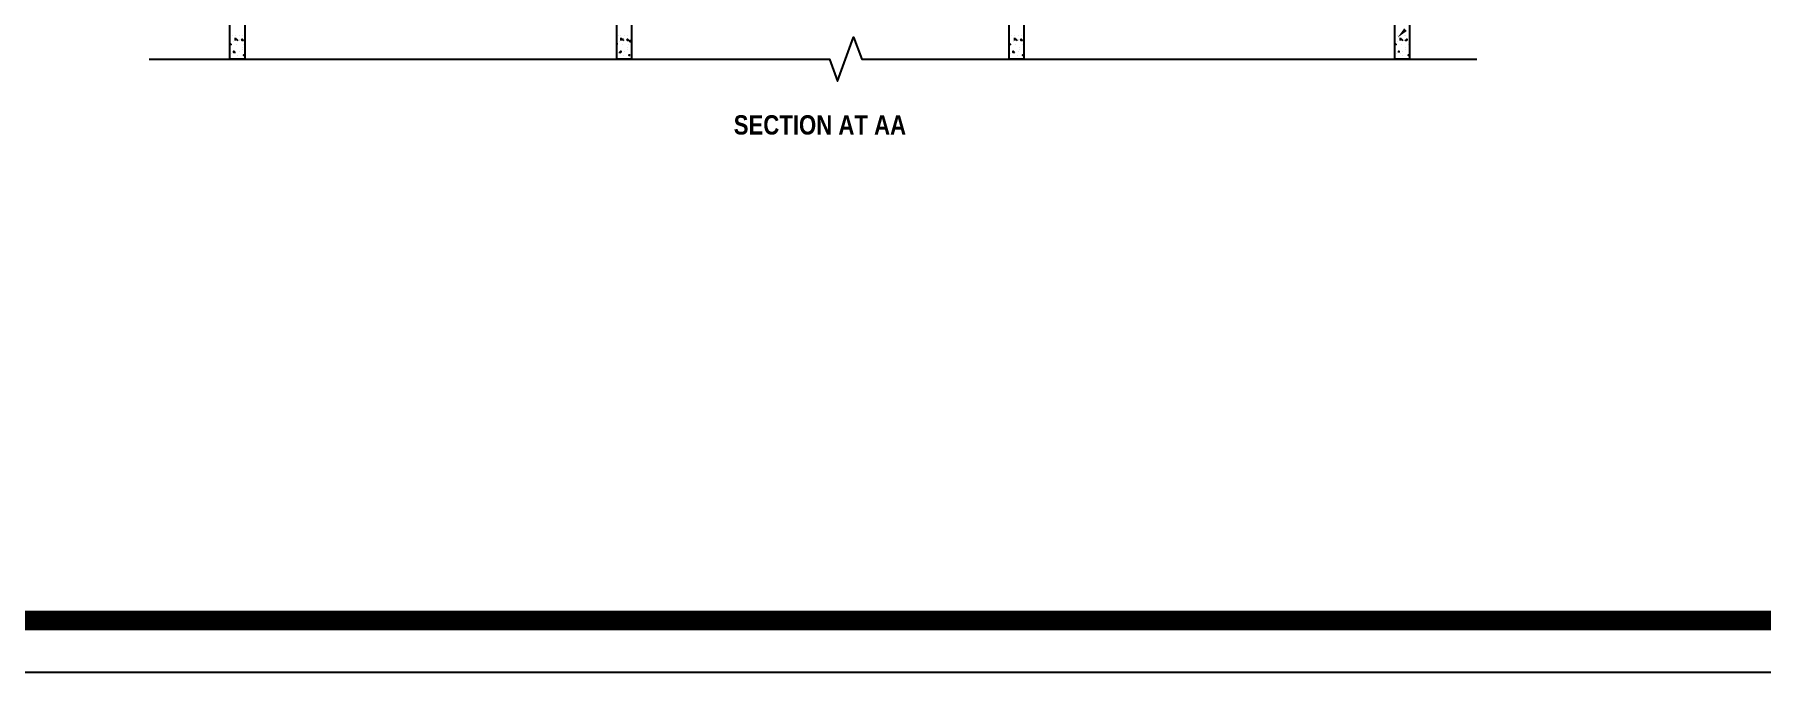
# Model space of a CAD drawing. Header units: metres. Extents: x -941 to 1333, y -28 to 1490.
# Drawn here: x 851.96 to 878.73, y 342.88 to 352.77 of the extents above; entities that cross this region are included whole.
import ezdxf

# ---------------------------------------------------------------- set-up
doc = ezdxf.new("R2010")
doc.units = ezdxf.units.M
doc.layers.add('window', color=3, linetype='Continuous')
doc.styles.add('style2', font='swisscb.ttf')

msp = doc.modelspace()

# ---------------------------------------------------------------- linework, layer by layer
msp.add_lwpolyline([(825.18616, 426.76802), (943.78891, 426.76789), (943.78891, 342.87839), (825.18616, 342.87851)], close=True)
at = {"const_width": 0.3036}
msp.add_lwpolyline([(825.99074, 343.6831), (942.98433, 343.68297), (942.98433, 425.96331), (825.99074, 425.96343)], close=True, dxfattribs=at)
at = {"lineweight": 25}
for points in [[(855.2161, 353.13912), (855.2161, 352.38929), (854.98699, 352.38929), (854.98699, 353.13912)], [(861.21468, 353.13912), (861.21468, 352.38929), (860.98557, 352.38929), (860.98557, 353.13912)], [(867.29658, 353.13912), (867.29658, 352.38929), (867.06746, 352.38929), (867.06746, 353.13912)], [(873.27433, 353.13912), (873.27433, 352.38929), (873.04521, 352.38929), (873.04521, 353.13912)], [(855.19528, 352.68089), (855.17445, 352.68089), (855.17445, 352.70172)], [(861.17303, 352.68089), (861.1522, 352.68089), (861.1522, 352.70172)], [(867.27575, 352.68089), (867.25492, 352.68089), (867.25492, 352.70172)], [(873.23267, 352.68089), (873.21184, 352.68089), (873.23267, 352.70172)], [(855.07031, 352.49344), (855.04948, 352.49344), (855.04948, 352.51426)], [(855.2161, 352.45178), (855.19528, 352.45178)], [(861.04806, 352.49344), (861.02723, 352.49344), (861.04806, 352.51426)], [(861.19386, 352.45178), (861.17303, 352.45178)], [(867.15078, 352.49344), (867.12995, 352.49344), (867.12995, 352.51426)], [(867.29658, 352.45178), (867.27575, 352.45178)], [(873.1077, 352.49344), (873.1077, 352.51426)], [(873.27433, 352.45178), (873.2535, 352.45178)]]:
    msp.add_lwpolyline(points, close=True, dxfattribs=at)
for points in [[(853.73699, 352.38929), (864.28107, 352.38929), (864.40607, 352.04586), (864.65607, 352.73273), (864.78107, 352.38929), (874.31604, 352.38929)], [(854.98699, 352.63924), (855.00782, 352.61841), (854.98699, 352.61841)], [(854.98699, 352.61841), (854.98699, 352.61841)], [(855.02865, 352.76421), (855.02865, 352.76421)], [(855.04948, 352.66006), (855.04948, 352.66006)], [(855.07031, 352.76421), (855.07031, 352.76421)], [(855.07031, 352.72255), (855.07031, 352.68089)], [(855.07031, 352.70172), (855.09113, 352.70172), (855.11196, 352.68089)], [(855.09113, 352.61841), (855.09113, 352.61841)], [(855.13279, 352.76421), (855.13279, 352.76421)], [(855.13279, 352.70172), (855.13279, 352.70172)], [(855.13279, 352.68089), (855.13279, 352.68089)], [(855.15362, 352.70172), (855.15362, 352.70172)], [(855.17445, 352.76421), (855.17445, 352.76421)], [(855.19528, 352.61841), (855.19528, 352.61841)], [(855.2161, 352.68089), (855.2161, 352.68089)], [(855.2161, 352.68089), (855.2161, 352.66006)], [(855.2161, 352.66006), (855.2161, 352.66006)], [(860.98557, 352.63924), (860.98557, 352.61841)], [(860.98557, 352.61841), (860.98557, 352.61841)], [(860.98557, 352.61841), (860.98557, 352.61841)], [(861.0064, 352.76421), (861.0064, 352.76421)], [(861.02723, 352.66006), (861.02723, 352.66006)], [(861.04806, 352.76421), (861.04806, 352.76421)], [(861.04806, 352.72255), (861.04806, 352.68089)], [(861.04806, 352.70172), (861.08971, 352.70172)], [(861.06888, 352.70172), (861.08971, 352.68089)], [(861.06888, 352.61841), (861.06888, 352.61841)], [(861.11054, 352.76421), (861.11054, 352.76421)], [(861.11054, 352.70172), (861.11054, 352.70172)], [(861.11054, 352.68089), (861.11054, 352.68089)], [(861.13137, 352.70172), (861.13137, 352.70172)], [(861.1522, 352.76421), (861.1522, 352.76421)], [(861.17303, 352.61841), (861.17303, 352.61841)], [(861.21468, 352.66006), (861.19386, 352.66006), (861.19386, 352.68089), (861.21468, 352.68089)], [(867.06746, 352.63924), (867.08829, 352.61841), (867.06746, 352.61841)], [(867.06746, 352.61841), (867.06746, 352.61841)], [(867.10912, 352.76421), (867.10912, 352.76421)], [(867.12995, 352.66006), (867.12995, 352.66006)], [(867.15078, 352.76421), (867.15078, 352.76421)], [(867.15078, 352.72255), (867.15078, 352.68089)], [(867.15078, 352.70172), (867.17161, 352.70172), (867.19243, 352.68089)], [(867.17161, 352.61841), (867.17161, 352.61841)], [(867.21326, 352.76421), (867.21326, 352.76421)], [(867.21326, 352.70172), (867.21326, 352.70172)], [(867.21326, 352.68089), (867.21326, 352.68089)], [(867.23409, 352.70172), (867.23409, 352.70172)], [(867.25492, 352.76421), (867.25492, 352.76421)], [(867.27575, 352.61841), (867.27575, 352.61841)], [(867.29658, 352.68089), (867.29658, 352.68089)], [(867.29658, 352.68089), (867.29658, 352.66006)], [(867.29658, 352.66006), (867.29658, 352.66006)], [(873.04521, 352.63924), (873.06604, 352.61841), (873.04521, 352.61841)], [(873.04521, 352.61841), (873.04521, 352.61841)], [(873.08687, 352.76421), (873.08687, 352.76421)], [(873.08687, 352.66006), (873.08687, 352.66006)], [(873.12853, 352.76421), (873.12853, 352.76421)], [(873.12853, 352.72255), (873.12853, 352.68089)], [(873.12853, 352.70172), (873.14936, 352.70172), (873.17019, 352.68089)], [(873.14936, 352.61841), (873.14936, 352.61841)], [(873.19101, 352.76421), (873.19101, 352.76421)], [(873.19101, 352.70172), (873.19101, 352.70172)], [(873.19101, 352.70172), (873.19101, 352.70172)], [(873.19101, 352.68089), (873.19101, 352.68089)], [(873.21184, 352.76421), (873.21184, 352.76421)], [(873.2535, 352.61841), (873.2535, 352.61841)], [(873.27433, 352.68089), (873.27433, 352.68089)], [(873.27433, 352.68089), (873.27433, 352.66006)], [(873.27433, 352.66006), (873.27433, 352.66006)], [(855.00782, 352.47261), (855.00782, 352.47261)], [(855.02865, 352.38929), (855.02865, 352.38929)], [(855.07031, 352.47261), (855.07031, 352.47261)], [(855.11196, 352.45178), (855.11196, 352.45178)], [(855.13279, 352.51426), (855.13279, 352.51426)], [(855.17445, 352.57675), (855.17445, 352.57675)], [(855.17445, 352.53509), (855.17445, 352.53509)], [(855.19528, 352.45178), (855.19528, 352.45178)], [(855.2161, 352.45178), (855.2161, 352.45178)], [(861.0064, 352.47261), (861.0064, 352.47261)], [(861.0064, 352.38929), (861.0064, 352.38929)], [(861.04806, 352.47261), (861.04806, 352.47261)], [(861.08971, 352.45178), (861.08971, 352.45178)], [(861.11054, 352.51426), (861.11054, 352.51426)], [(861.1522, 352.57675), (861.1522, 352.57675)], [(861.1522, 352.53509), (861.1522, 352.53509)], [(861.17303, 352.45178), (861.17303, 352.45178)], [(861.19386, 352.45178), (861.19386, 352.45178)], [(867.08829, 352.47261), (867.08829, 352.47261)], [(867.10912, 352.38929), (867.10912, 352.38929)], [(867.15078, 352.47261), (867.15078, 352.47261)], [(867.19243, 352.45178), (867.19243, 352.45178)], [(867.21326, 352.51426), (867.21326, 352.51426)], [(867.23409, 352.57675), (867.23409, 352.57675)], [(867.23409, 352.53509), (867.23409, 352.53509)], [(867.27575, 352.45178), (867.27575, 352.45178)], [(867.29658, 352.45178), (867.29658, 352.45178)], [(873.06604, 352.47261), (873.06604, 352.47261)], [(873.06604, 352.38929), (873.06604, 352.38929)], [(873.1077, 352.49344), (873.1077, 352.49344)], [(873.12853, 352.47261), (873.12853, 352.47261)], [(873.17019, 352.51426), (873.17019, 352.51426)], [(873.17019, 352.45178), (873.17019, 352.45178)], [(873.21184, 352.57675), (873.21184, 352.57675)], [(873.21184, 352.53509), (873.21184, 352.53509)], [(873.2535, 352.45178), (873.2535, 352.45178)], [(873.27433, 352.45178), (873.27433, 352.45178)]]:
    msp.add_lwpolyline(points, dxfattribs=at)
msp.add_solid([(873.23267, 352.82669), (873.08687, 352.72255), (873.19101, 352.86835)])
at = {"layer": 'window'}
msp.add_lwpolyline([(825.18616, 342.87839), (825.18616, 426.76814), (943.78891, 426.76814), (943.78891, 342.87839)], close=True, dxfattribs=at)

# ---------------------------------------------------------------- texts
at = {"insert": (862.79711, 351.21627), "char_height": 0.299977, "attachment_point": 7, "style": 'style2'}
msp.add_mtext('SECTION AT AA', dxfattribs=at)

doc.saveas('drawing.dxf')
